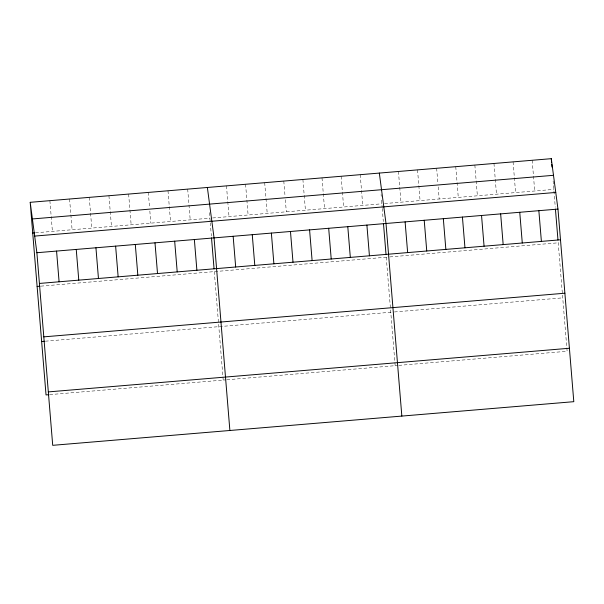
<?xml version="1.0" encoding="UTF-8"?>
<svg xmlns="http://www.w3.org/2000/svg" width="604" height="604" viewBox="0 0 604 604"><rect width="100%" height="100%" fill="white"/><g stroke="black" fill="none" stroke-linecap="round" stroke-linejoin="round"><path stroke-width="0.45" stroke-dasharray="3.02 2.27" d="M35.538 232.797L209.898 218.195M212.623 217.969L381.856 203.797M384.582 203.563L553.808 189.392M40.868 286.145L388.976 256.987M389.882 256.911L558.202 242.816M45.391 341.184L393.498 312.026M394.412 311.951L562.732 297.855M49.785 394.608L225.934 379.856M226.84 379.78L397.893 365.45M398.799 365.375L567.118 351.279L558.051 240.936M553.121 181.011L553.43 184.741M553.506 185.67L555.272 207.202M532.177 160.279L534.706 190.992M513.075 161.88L515.597 192.593M493.966 163.48L496.488 194.194M474.857 165.073L477.386 195.794M455.756 166.674L456.979 181.57M457.054 182.499L458.277 197.395M436.647 168.274L437.87 183.171M438.179 186.893L439.176 198.995M417.538 169.875L420.067 200.596M398.436 171.476L400.958 202.197M381.086 194.488L381.237 196.345M381.547 200.067L382.158 207.542M382.241 208.478L383.313 221.6M386.243 257.213L395.159 365.677M360.218 174.677L362.747 205.398M341.117 176.277L343.638 206.998M322.007 177.878L324.537 208.591M302.898 179.479L304.129 194.375M304.205 195.303L305.428 210.192M283.797 181.079L285.02 195.975M285.322 199.697L286.319 211.793M264.688 182.68L267.217 213.393M245.579 184.28L248.108 214.994M226.477 185.881L228.999 216.594M209.437 212.616L210.2 221.947M210.283 222.884L211.362 236.005M214.284 271.619L223.201 380.082M187.685 189.127L190.207 219.848M167.995 190.781L169.226 205.67M169.301 206.598L170.524 221.494M148.312 192.427L149.535 207.323M149.845 211.045L150.841 223.14M128.629 194.073L131.151 224.794M108.939 195.726L111.468 226.44M89.256 197.372L91.785 228.093M69.573 199.026L72.095 229.739M49.883 200.671L51.114 215.56M51.189 216.496L52.412 231.385"/><path stroke-width="0.91" d="M30.2 202.317L551.286 158.678L557.968 209.082L573.8 401.683L52.714 445.322L36.882 252.721L30.2 202.317L46.032 394.918L48.849 394.684M32.405 218.95L553.49 175.311M32.722 233.038L34.602 232.88M34.677 236.088L555.763 192.45M36.882 252.721L557.968 209.082M39.403 283.442L560.489 239.796M37.116 286.455L39.932 286.221M43.798 336.858L564.883 293.219M41.646 341.502L44.454 341.26M48.32 391.905L569.406 348.259M379.327 173.076L386.009 223.48L401.841 416.081M207.368 187.482L214.05 237.885L229.882 430.486M551.286 158.678L551.595 162.4M551.746 164.258L551.973 167.051M555.431 209.075L557.975 239.999M538.859 210.683L541.388 241.396M519.75 212.283L522.279 242.997M500.648 213.884L503.17 244.597M481.539 215.477L484.068 246.198M462.43 217.078L464.959 247.799M443.328 218.678L445.85 249.399M424.219 220.279L426.749 251M405.11 221.879L407.64 252.6M383.472 223.472L386.016 254.405M366.9 225.081L369.429 255.802M347.791 226.681L350.32 257.402M328.689 228.282L331.211 259.003M309.58 229.882L312.109 260.596M290.471 231.483L293 262.196M271.37 233.084L273.891 263.797M252.261 234.684L254.79 265.398M233.152 236.285L235.681 266.998M211.513 237.878L214.058 268.81M194.36 239.531L196.889 270.252M174.677 241.185L177.206 271.898M154.994 242.831L157.516 273.544M135.304 244.477L137.833 275.197M115.621 246.13L118.15 276.843M95.938 247.776L98.46 278.497M76.247 249.429L78.777 280.143M56.565 251.075L59.094 281.789"/></g></svg>
